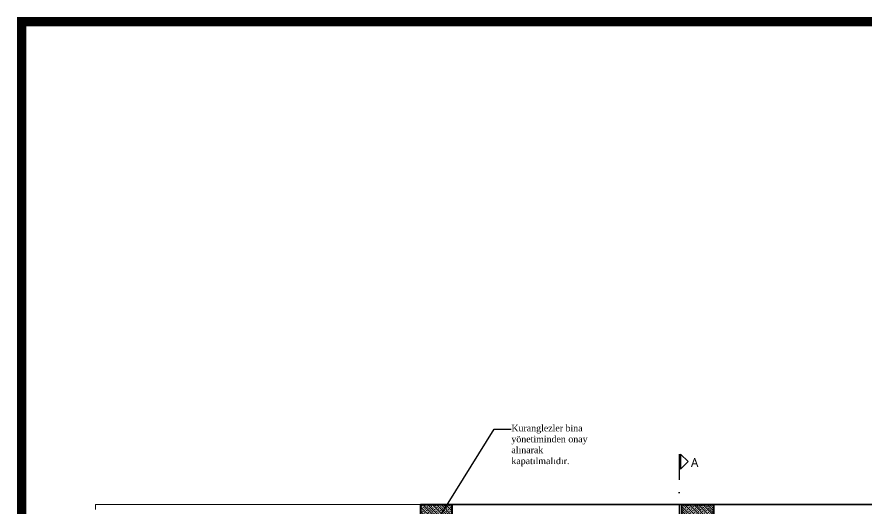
# Model space of a CAD drawing. Header units: millimetres. Extents: x 61675 to 66977, y 9453 to 12371.
# Drawn here: x 61675 to 63361, y 11397 to 12371 of the extents above; entities that cross this region are included whole.
import ezdxf
from ezdxf import colors
from ezdxf.entities.mleader import LeaderData, LeaderLine
from ezdxf.math import Vec2, Vec3

# ---------------------------------------------------------------- set-up
doc = ezdxf.new("R2010")
doc.units = ezdxf.units.MM
doc.header["$LTSCALE"] = 2
doc.linetypes.add('DASHDOTX2', pattern=[50.8, 25.4, -12.7, 0, -12.7])
doc.layers.get('0').update_dxf_attribs({"lineweight": 20})
for name, color, linetype, lineweight in [('DUVAR', 12, 'Continuous', 35), ('KOLON', 150, 'Continuous', 40), ('t_kesitçizgisi', 7, 'DASHDOTX2', 30), ('t_tarama', 253, 'Continuous', 5), ('t_yazı', 7, 'Continuous', 25)]:
    doc.layers.add(name, color=color, linetype=linetype, lineweight=lineweight)
doc.layers.add('t_fayans', color=7, linetype='Continuous', lineweight=18, true_color=0xffff75)
doc.styles.add('A Tasarım_genel', font='GOTHIC.TTF', dxfattribs={"width": 0.7, "height": 70})
doc.styles.add('Ölçü50', font='calibri.ttf', dxfattribs={"width": 0.7})

msp = doc.modelspace()

# ---------------------------------------------------------------- hatches: boundary and pattern name
at = {"layer": 't_tarama'}
h = msp.add_hatch(dxfattribs=at)
h.set_pattern_fill('ANSI33', color=256, angle=-90)
h.set_pattern_definition([(315, (79983.7046, 45321.4114), (4.4901281, 4.4901281), []), (315, (79983.7046, 45316.921), (4.4901281, 4.4901281), [3.175, -1.5875])])
h.paths.add_polyline_path([(62537.705, 11403.911), (62537.705, 11374.911), (62476.205, 11374.911), (62476.205, 11403.911)])
h = msp.add_hatch(dxfattribs=at)
h.set_pattern_fill('ANSI33', color=256, angle=-90)
h.set_pattern_definition([(315, (53204.678, 75546.79), (4.49012806, 4.49012806), []), (315, (53204.678, 75542.2996), (4.49012806, 4.49012806), [3.175, -1.5875])])
h.paths.add_polyline_path([(62993.705, 11374.911), (62993.705, 11403.911), (63056.205, 11403.911), (63056.205, 11374.911)])

# ---------------------------------------------------------------- linework, layer by layer
for p, q in [((62476.205, 11403.911), (61831.205, 11403.911)), ((61831.205, 11403.911), (61831.205, 11393.911))]:
    msp.add_line(p, q)
at = {"color": 252, "const_width": 18.717}
msp.add_lwpolyline([(61684.583, 9461.991), (61684.583, 12362.029), (66967.568, 12362.029), (66967.568, 9461.991)], close=True, dxfattribs=at)
at = {"layer": 'DUVAR'}
for p, q in [((62537.705, 11383.911), (62537.705, 11403.911)), ((62537.705, 11403.911), (62993.705, 11403.911)), ((62993.705, 11403.911), (62993.705, 11383.911)), ((63056.205, 11383.911), (63056.205, 11403.911)), ((63056.205, 11403.911), (63683.705, 11403.911))]:
    msp.add_line(p, q, dxfattribs=at)
at = {"layer": 'KOLON'}
for points in [[(62537.705, 11403.911), (62537.705, 11374.911), (62476.205, 11374.911), (62476.205, 11403.911)], [(62993.705, 11374.911), (62993.705, 11403.911), (63056.205, 11403.911), (63056.205, 11374.911)]]:
    msp.add_lwpolyline(points, close=True, dxfattribs=at)
at = {"layer": 't_kesitçizgisi', "extrusion": (2.38605e-07, 1.7622e-08, 1)}
for p, q in [((62988.069, 11504.108, 0), (62988.069, 10020.623, 0)), ((62990.937, 11504.108, 0), (62990.937, 11474.41, 0))]:
    msp.add_line(p, q, dxfattribs=at)
at = {"layer": 't_kesitçizgisi'}
for p, q in [((62990.937, 11504.108, 0), (63005.786, 11489.259, 0)), ((63005.786, 11489.259, 0), (62990.937, 11474.41, 0))]:
    msp.add_line(p, q, dxfattribs=at)

# ---------------------------------------------------------------- texts
at = {"layer": 't_yazı', "color": 1, "extrusion": (-1.7622e-08, 2.38605e-07, 1), "insert": (63026.453, 11496.372, 0), "char_height": 18, "width": 253.23785, "attachment_point": 3, "text_direction": (1, 0, 0), "style": 'Ölçü50'}
msp.add_mtext('{\\fLucida Sans Unicode|b0|i0|c162|p34;\\W1;A}', dxfattribs=at)

# ---------------------------------------------------------------- leaders
at = {"layer": 't_fayans', "ltscale": 0.1}
ml = msp.add_multileader_mtext('Standard', dxfattribs=at)
ml.set_content('{\\fTimes New Roman|b0|i0|c162|p18;\\W1;Kuranglezler bina yönetiminden onay alınarak kapatılmalıdır.}', color=256, style='A Tasarım_genel')
ml.set_leader_properties()
ml.build(insert=Vec2(0, 0))
ml.multileader.update_dxf_attribs({"text_right_attachment_type": 6, "dogleg_length": 27.003, "arrow_head_size": 5})
ctx = ml.context
ctx.base_point, ctx.char_height, ctx.arrow_head_size, ctx.landing_gap_size, ctx.plane_origin, ctx.plane_x_axis, ctx.plane_y_axis = Vec3(62655.003, 11553.692), 13, 5, 0.54, Vec3(62546.355, 11126.157), Vec3(0.99999998, 0.00018109), Vec3(-0.00018109, 0.99999998)
ctx.right_attachment = 6
notes = []
notes.append((ctx, [(0, (1, 1, 0), (62621.368, 11553.686), (0.99999998, 0.00018109), 33.635, [(0, [(62473.705, 11316.411)], 0, [])])]))
ctx.mtext.insert, ctx.mtext.text_direction, ctx.mtext.rotation, ctx.mtext.width, ctx.mtext.defined_height, ctx.mtext.flow_direction = Vec3(62655.541, 11562.245), Vec3(0.99999998, 0.00018109), 0.00018109, 170.01286, 90.457, 5
for ctx, leaders in notes:
    for number, flags, end, landing, length, lines in leaders:
        leader = LeaderData()
        leader.index, (leader.has_last_leader_line, leader.has_dogleg_vector, leader.attachment_direction) = number, flags
        leader.last_leader_point, leader.dogleg_vector, leader.dogleg_length = Vec3(end), Vec3(landing), length
        for number, points, colour, breaks in lines:
            line = LeaderLine()
            line.index, line.vertices, line.color, line.breaks = number, Vec3.list(points), colors.encode_raw_color(colour), breaks
            leader.lines.append(line)
        ctx.leaders.append(leader)

doc.saveas('drawing.dxf')
